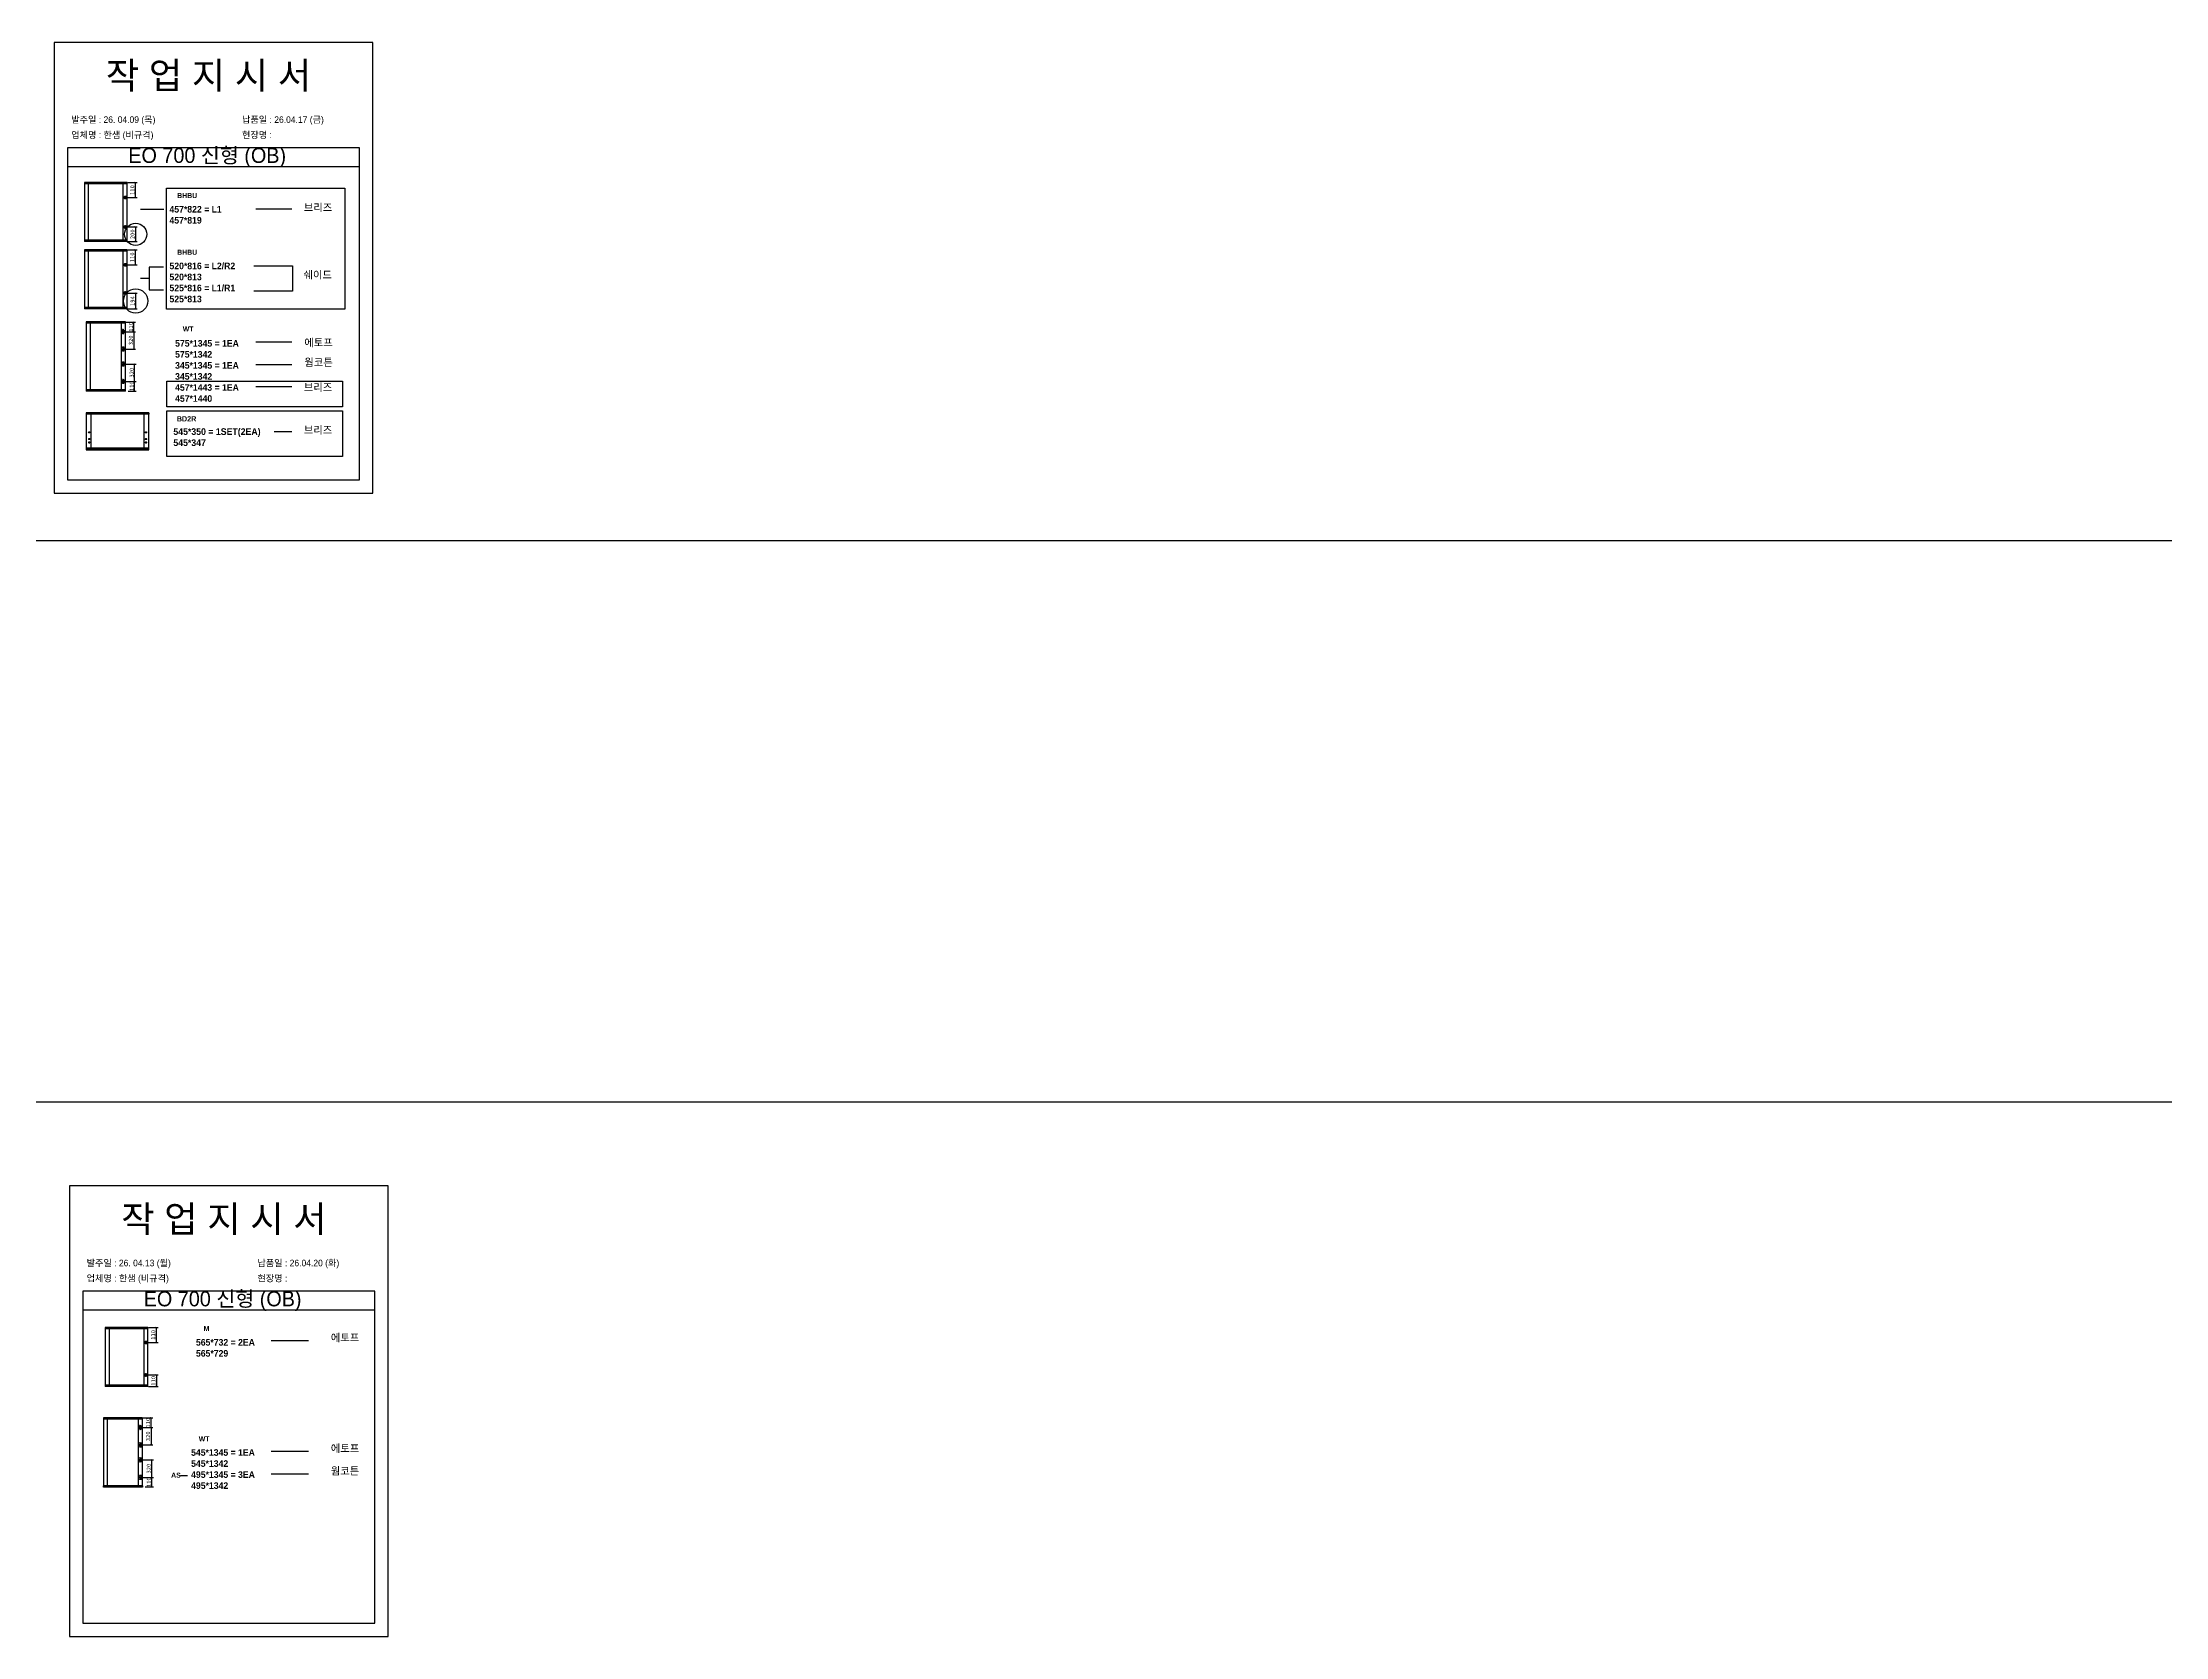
# Model space of a CAD drawing. Header units: millimetres. Extents: x -44117 to 256353, y -2095463 to 65325.
# Drawn here: x 115021 to 127829, y -866264 to -856643 of the extents above; entities that cross this region are included whole.
import ezdxf

# ---------------------------------------------------------------- set-up
doc = ezdxf.new("R2010")
doc.units = ezdxf.units.MM
doc.header["$LTSCALE"] = 10
doc.layers.add('Layer1', color=7, linetype='Continuous', lineweight=70)
doc.styles.add('MtX_Gulim', font='')
doc.styles.get('MtX_Gulim').set_extended_font_data('Gulim', bold=True)
doc.dimstyles.new('ISO-25', dxfattribs={"dimtxt": 2.5, "dimasz": 2.5, "dimexe": 1, "dimexo": 1, "dimtad": 1, "dimtxsty": 'Standard', "dimblk": 'ARCHTICK', "dimcen": 2.5, "dimadec": 0, "dimazin": 0, "dimtfac": 1, "dimtmove": 0, "dimatfit": 3, "dimfxl": 0, "dimarcsym": 0})

# ---------------------------------------------------------------- blocks, each defined once
blk = doc.blocks.new('_ArchTick')
at = {"color": 0, "linetype": 'ByBlock', "const_width": 0.15}
blk.add_lwpolyline([(-0.5, -0.5), (0.5, 0.5)], dxfattribs=at)
blk = doc.blocks.new('*D5595')
at = {"color": 0, "lineweight": -2}
for p, q in [((115535, -857488), (115592, -857488)), ((115582, -857579), (115582, -857488)), ((115535, -857579), (115592, -857579))]:
    blk.add_line(p, q, dxfattribs=at)
at = {"layer": 'Defpoints', "color": 0}
for p in [(115520, -857488), (115582, -857488), (115520, -857579)]:
    blk.add_point(p, dxfattribs=at)
at = {"color": 0, "lineweight": -2, "xscale": 10, "yscale": 10, "zscale": 10}
for p, rotation in [((115582, -857488), 90), ((115582, -857579), 270)]:
    blk.add_blockref('_ArchTick', p, dxfattribs=dict(at, rotation=rotation))
at = {"color": 0, "insert": (115563, -857534), "char_height": 25, "attachment_point": 5, "rotation": 90}
blk.add_mtext('110', dxfattribs=at)
blk = doc.blocks.new('*D5596')
at = {"color": 0, "lineweight": -2}
for p, q in [((115535, -857757), (115593, -857757)), ((115583, -857757), (115583, -857845)), ((115535, -857845), (115593, -857845))]:
    blk.add_line(p, q, dxfattribs=at)
at = {"layer": 'Defpoints', "color": 0}
for p in [(115520, -857757), (115520, -857845), (115583, -857845)]:
    blk.add_point(p, dxfattribs=at)
at = {"color": 0, "lineweight": -2, "xscale": 10, "yscale": 10, "zscale": 10}
for p, rotation in [((115583, -857757), 90), ((115583, -857845), 270)]:
    blk.add_blockref('_ArchTick', p, dxfattribs=dict(at, rotation=rotation))
at = {"color": 0, "insert": (115564, -857801), "char_height": 25, "attachment_point": 5, "rotation": 90}
blk.add_mtext('200', dxfattribs=at)
blk = doc.blocks.new('*D5597')
at = {"color": 0, "lineweight": -2}
for p, q in [((115535, -857895), (115592, -857895)), ((115582, -857985), (115582, -857895)), ((115535, -857985), (115592, -857985))]:
    blk.add_line(p, q, dxfattribs=at)
at = {"layer": 'Defpoints', "color": 0}
for p in [(115520, -857895), (115582, -857895), (115520, -857985)]:
    blk.add_point(p, dxfattribs=at)
at = {"color": 0, "lineweight": -2, "xscale": 10, "yscale": 10, "zscale": 10}
for p, rotation in [((115582, -857895), 90), ((115582, -857985), 270)]:
    blk.add_blockref('_ArchTick', p, dxfattribs=dict(at, rotation=rotation))
at = {"color": 0, "insert": (115563, -857940), "char_height": 25, "attachment_point": 5, "rotation": 90}
blk.add_mtext('110', dxfattribs=at)
blk = doc.blocks.new('*D5598')
at = {"color": 0, "lineweight": -2}
for p, q in [((115535, -858156), (115593, -858156)), ((115583, -858156), (115583, -858251)), ((115535, -858251), (115593, -858251))]:
    blk.add_line(p, q, dxfattribs=at)
at = {"layer": 'Defpoints', "color": 0}
for p in [(115520, -858156), (115520, -858251), (115583, -858251)]:
    blk.add_point(p, dxfattribs=at)
at = {"color": 0, "lineweight": -2, "xscale": 10, "yscale": 10, "zscale": 10}
for p, rotation in [((115583, -858156), 90), ((115583, -858251), 270)]:
    blk.add_blockref('_ArchTick', p, dxfattribs=dict(at, rotation=rotation))
at = {"color": 0, "insert": (115564, -858204), "char_height": 25, "attachment_point": 5, "rotation": 90}
blk.add_mtext('194', dxfattribs=at)
blk = doc.blocks.new('*D5599')
at = {"color": 0, "lineweight": -2}
for p, q in [((115525, -858331), (115583, -858331)), ((115525, -858389), (115583, -858389)), ((115573, -858389), (115573, -858331))]:
    blk.add_line(p, q, dxfattribs=at)
at = {"layer": 'Defpoints', "color": 0}
for p in [(115510, -858331), (115510, -858389), (115573, -858331)]:
    blk.add_point(p, dxfattribs=at)
at = {"color": 0, "lineweight": -2, "xscale": 10, "yscale": 10, "zscale": 10}
for p, rotation in [((115573, -858331), 90), ((115573, -858389), 270)]:
    blk.add_blockref('_ArchTick', p, dxfattribs=dict(at, rotation=rotation))
at = {"color": 0, "insert": (115554, -858360), "char_height": 25, "attachment_point": 5, "rotation": 90}
blk.add_mtext('110', dxfattribs=at)
blk = doc.blocks.new('*D5600')
at = {"color": 0, "lineweight": -2}
for p, q in [((115525, -858689), (115587, -858689)), ((115537, -858748), (115587, -858748)), ((115577, -858748), (115577, -858689))]:
    blk.add_line(p, q, dxfattribs=at)
at = {"layer": 'Defpoints', "color": 0}
for p in [(115510, -858689), (115522, -858748), (115577, -858689)]:
    blk.add_point(p, dxfattribs=at)
at = {"color": 0, "lineweight": -2, "xscale": 10, "yscale": 10, "zscale": 10}
for p, rotation in [((115577, -858689), 90), ((115577, -858748), 270)]:
    blk.add_blockref('_ArchTick', p, dxfattribs=dict(at, rotation=rotation))
at = {"color": 0, "insert": (115559, -858718), "char_height": 25, "attachment_point": 5, "rotation": 90}
blk.add_mtext('110', dxfattribs=at)
blk = doc.blocks.new('*D5601')
at = {"color": 0, "lineweight": -2}
for p, q in [((115525, -858584), (115587, -858584)), ((115577, -858689), (115577, -858584)), ((115525, -858689), (115587, -858689))]:
    blk.add_line(p, q, dxfattribs=at)
at = {"layer": 'Defpoints', "color": 0}
for p in [(115510, -858584), (115577, -858584), (115510, -858689)]:
    blk.add_point(p, dxfattribs=at)
at = {"color": 0, "lineweight": -2, "xscale": 10, "yscale": 10, "zscale": 10}
for p, rotation in [((115577, -858584), 90), ((115577, -858689), 270)]:
    blk.add_blockref('_ArchTick', p, dxfattribs=dict(at, rotation=rotation))
at = {"color": 0, "insert": (115559, -858636), "char_height": 25, "attachment_point": 5, "rotation": 90}
blk.add_mtext('320', dxfattribs=at)
blk = doc.blocks.new('*D5602')
at = {"color": 0, "lineweight": -2}
for p, q in [((115525, -858389), (115583, -858389)), ((115573, -858389), (115573, -858494)), ((115525, -858494), (115583, -858494))]:
    blk.add_line(p, q, dxfattribs=at)
at = {"layer": 'Defpoints', "color": 0}
for p in [(115510, -858389), (115510, -858494), (115573, -858494)]:
    blk.add_point(p, dxfattribs=at)
at = {"color": 0, "lineweight": -2, "xscale": 10, "yscale": 10, "zscale": 10}
for p, rotation in [((115573, -858389), 90), ((115573, -858494), 270)]:
    blk.add_blockref('_ArchTick', p, dxfattribs=dict(at, rotation=rotation))
at = {"color": 0, "insert": (115554, -858441), "char_height": 25, "attachment_point": 5, "rotation": 90}
blk.add_mtext('320', dxfattribs=at)
blk = doc.blocks.new('*D5619')
at = {"color": 0, "lineweight": -2}
for p, q in [((115660, -864398), (115718, -864398)), ((115708, -864489), (115708, -864398)), ((115660, -864489), (115718, -864489))]:
    blk.add_line(p, q, dxfattribs=at)
at = {"layer": 'Defpoints', "color": 0}
for p in [(115645, -864398), (115708, -864398), (115645, -864489)]:
    blk.add_point(p, dxfattribs=at)
at = {"color": 0, "lineweight": -2, "xscale": 10, "yscale": 10, "zscale": 10}
for p, rotation in [((115708, -864398), 90), ((115708, -864489), 270)]:
    blk.add_blockref('_ArchTick', p, dxfattribs=dict(at, rotation=rotation))
at = {"color": 0, "insert": (115689, -864443), "char_height": 25, "attachment_point": 5, "rotation": 90}
blk.add_mtext('110', dxfattribs=at)
blk = doc.blocks.new('*D5620')
at = {"color": 0, "lineweight": -2}
for p, q in [((115660, -864685), (115719, -864685)), ((115709, -864685), (115709, -864755)), ((115660, -864755), (115719, -864755))]:
    blk.add_line(p, q, dxfattribs=at)
at = {"layer": 'Defpoints', "color": 0}
for p in [(115645, -864685), (115645, -864755), (115709, -864755)]:
    blk.add_point(p, dxfattribs=at)
at = {"color": 0, "lineweight": -2, "xscale": 10, "yscale": 10, "zscale": 10}
for p, rotation in [((115709, -864685), 90), ((115709, -864755), 270)]:
    blk.add_blockref('_ArchTick', p, dxfattribs=dict(at, rotation=rotation))
at = {"color": 0, "insert": (115690, -864720), "char_height": 25, "attachment_point": 5, "rotation": 90}
blk.add_mtext('110', dxfattribs=at)
blk = doc.blocks.new('*D5621')
at = {"color": 0, "lineweight": -2}
for p, q in [((115628, -864944), (115686, -864944)), ((115676, -865002), (115676, -864944)), ((115628, -865002), (115686, -865002))]:
    blk.add_line(p, q, dxfattribs=at)
at = {"layer": 'Defpoints', "color": 0}
for p in [(115613, -864944), (115676, -864944), (115613, -865002)]:
    blk.add_point(p, dxfattribs=at)
at = {"color": 0, "lineweight": -2, "xscale": 10, "yscale": 10, "zscale": 10}
for p, rotation in [((115676, -864944), 90), ((115676, -865002), 270)]:
    blk.add_blockref('_ArchTick', p, dxfattribs=dict(at, rotation=rotation))
at = {"color": 0, "insert": (115658, -864973), "char_height": 25, "attachment_point": 5, "rotation": 90}
blk.add_mtext('110', dxfattribs=at)
blk = doc.blocks.new('*D5622')
at = {"color": 0, "lineweight": -2}
for p, q in [((115628, -865303), (115691, -865303)), ((115681, -865361), (115681, -865303)), ((115640, -865361), (115691, -865361))]:
    blk.add_line(p, q, dxfattribs=at)
at = {"layer": 'Defpoints', "color": 0}
for p in [(115613, -865303), (115681, -865303), (115625, -865361)]:
    blk.add_point(p, dxfattribs=at)
at = {"color": 0, "lineweight": -2, "xscale": 10, "yscale": 10, "zscale": 10}
for p, rotation in [((115681, -865303), 90), ((115681, -865361), 270)]:
    blk.add_blockref('_ArchTick', p, dxfattribs=dict(at, rotation=rotation))
at = {"color": 0, "insert": (115662, -865332), "char_height": 25, "attachment_point": 5, "rotation": 90}
blk.add_mtext('110', dxfattribs=at)
blk = doc.blocks.new('*D5623')
at = {"color": 0, "lineweight": -2}
for p, q in [((115628, -865198), (115691, -865198)), ((115681, -865303), (115681, -865198)), ((115628, -865303), (115691, -865303))]:
    blk.add_line(p, q, dxfattribs=at)
at = {"layer": 'Defpoints', "color": 0}
for p in [(115613, -865198), (115681, -865198), (115613, -865303)]:
    blk.add_point(p, dxfattribs=at)
at = {"color": 0, "lineweight": -2, "xscale": 10, "yscale": 10, "zscale": 10}
for p, rotation in [((115681, -865198), 90), ((115681, -865303), 270)]:
    blk.add_blockref('_ArchTick', p, dxfattribs=dict(at, rotation=rotation))
at = {"color": 0, "insert": (115662, -865250), "char_height": 25, "attachment_point": 5, "rotation": 90}
blk.add_mtext('320', dxfattribs=at)
blk = doc.blocks.new('*D5624')
at = {"color": 0, "lineweight": -2}
for p, q in [((115628, -865002), (115686, -865002)), ((115676, -865002), (115676, -865107)), ((115628, -865107), (115686, -865107))]:
    blk.add_line(p, q, dxfattribs=at)
at = {"layer": 'Defpoints', "color": 0}
for p in [(115613, -865002), (115613, -865107), (115676, -865107)]:
    blk.add_point(p, dxfattribs=at)
at = {"color": 0, "lineweight": -2, "xscale": 10, "yscale": 10, "zscale": 10}
for p, rotation in [((115676, -865002), 90), ((115676, -865107), 270)]:
    blk.add_blockref('_ArchTick', p, dxfattribs=dict(at, rotation=rotation))
at = {"color": 0, "insert": (115658, -865055), "char_height": 25, "attachment_point": 5, "rotation": 90}
blk.add_mtext('320', dxfattribs=at)

msp = doc.modelspace()

# ---------------------------------------------------------------- linework, layer by layer
for p, q in [((116934.13142, -857278.91708), (115171.20781, -857278.91708)), ((116934.13142, -857393.39264), (115171.20781, -857393.39264)), ((115274.23477, -857488.58899), (115274.23477, -857844.84537)), ((115531.09582, -857489.05033), (115274.23477, -857489.05033)), ((115531.09582, -857496.02168), (115274.23477, -857496.02168)), ((115530.83952, -857488.3327), (115274.49107, -857488.3327)), ((115297.04543, -857495.50908), (115297.04543, -857837.41269)), ((115508.02886, -857837.41269), (115508.02886, -857496.02168)), ((115529.81433, -857496.02168), (115529.81433, -857488.3327)), ((115531.09582, -857844.84537), (115531.09582, -857488.58899)), ((115752.98601, -857651.37062), (115612.15707, -857651.37062)), ((116524.77061, -857649.47137), (116307.96321, -857649.47137)), ((115531.09582, -857837.41269), (115274.23477, -857837.41269)), ((115531.09582, -857844.38404), (115274.23477, -857844.38404)), ((115274.23477, -857894.98108), (115274.23477, -858251.23745)), ((115531.09582, -857895.44241), (115274.23477, -857895.44241)), ((115531.09582, -857902.41376), (115274.23477, -857902.41376)), ((115530.83952, -857845.10168), (115274.49107, -857845.10168)), ((115530.83952, -857894.72478), (115274.49107, -857894.72478)), ((115275.51627, -857845.10168), (115275.51627, -857837.41269)), ((115297.04543, -857901.90116), (115297.04543, -858243.80477)), ((115508.02886, -858243.80477), (115508.02886, -857902.41376)), ((115529.81433, -857837.41269), (115529.81433, -857845.10168)), ((115529.81433, -857902.41376), (115529.81433, -857894.72478)), ((115531.09582, -858251.23745), (115531.09582, -857894.98108)), ((115664.46496, -858067.82191), (115612.15707, -858067.82191)), ((115531.09582, -858243.80477), (115274.23477, -858243.80477)), ((115531.09582, -858250.77612), (115274.23477, -858250.77612)), ((115530.83952, -858251.49376), (115274.49107, -858251.49376)), ((115275.51627, -858251.49376), (115275.51627, -858243.80477)), ((115529.81433, -858243.80477), (115529.81433, -858251.49376)), ((115284.58936, -858330.19659), (115284.58936, -858747.40445)), ((115521.58293, -858330.6759), (115284.58936, -858330.6759)), ((115521.58293, -858337.91885), (115284.58936, -858337.91885)), ((115521.31664, -858329.93031), (115284.85564, -858329.93031)), ((115285.92078, -858329.93031), (115285.92078, -858337.91885)), ((115308.28872, -858337.38628), (115308.28872, -858739.6822)), ((115495.3418, -858388.51299), (115524.39098, -858388.51299)), ((115497.61729, -858739.6822), (115497.61729, -858337.91885)), ((115507.20354, -858376.53016), (115502.94298, -858376.53016)), ((115507.20354, -858400.4958), (115502.94298, -858400.4958)), ((115505.07326, -858374.39988), (115505.07326, -858378.66044)), ((115505.07326, -858398.36553), (115505.07326, -858402.62608)), ((115509.86639, -858403.03758), (115509.86639, -858373.9884)), ((115520.2515, -858337.91885), (115520.2515, -858329.93031)), ((115521.58293, -858747.40445), (115521.58293, -858330.19659)), ((115495.3418, -858493.69553), (115524.39098, -858493.69553)), ((115507.20354, -858481.7127), (115502.94298, -858481.7127)), ((115507.20354, -858505.67834), (115502.94298, -858505.67834)), ((115505.07326, -858479.58242), (115505.07326, -858483.84298)), ((115505.07326, -858503.54806), (115505.07326, -858507.80862)), ((115509.86639, -858479.17094), (115509.86639, -858508.22012)), ((116524.77061, -858452.03914), (116307.96321, -858452.03914)), ((115495.3418, -858583.90553), (115524.39098, -858583.90553)), ((115507.20354, -858571.9227), (115502.94298, -858571.9227)), ((115507.20354, -858595.88834), (115502.94298, -858595.88834)), ((115507.20354, -858677.10522), (115502.94298, -858677.10522)), ((115505.07326, -858569.79242), (115505.07326, -858574.05298)), ((115505.07326, -858593.75806), (115505.07326, -858598.01862)), ((115505.07326, -858674.97494), (115505.07326, -858679.2355)), ((115509.86639, -858569.38094), (115509.86639, -858598.43011)), ((115509.86639, -858674.56346), (115509.86639, -858703.61264)), ((116524.77061, -858588.97014), (116307.96321, -858588.97014)), ((115521.58293, -858739.6822), (115284.58936, -858739.6822)), ((115521.58293, -858746.92515), (115284.58936, -858746.92515)), ((115521.31664, -858747.67075), (115284.85564, -858747.67075)), ((115285.92078, -858747.67075), (115285.92078, -858739.6822)), ((115495.3418, -858689.08806), (115524.39098, -858689.08806)), ((115507.20354, -858701.07086), (115502.94298, -858701.07086)), ((115505.07326, -858698.94059), (115505.07326, -858703.20114)), ((115520.2515, -858739.6822), (115520.2515, -858747.67075)), ((116524.77061, -858722.09749), (116307.96321, -858722.09749)), ((115284.59783, -858878.35282), (115284.59783, -859100.62365)), ((115663.54092, -858878.92601), (115284.59783, -858878.92601)), ((115663.54092, -858887.58757), (115284.59783, -858887.58757)), ((115663.22249, -858878.03438), (115284.91627, -858878.03438)), ((115286.19003, -858878.03438), (115286.19003, -858887.58757)), ((115313.25739, -858887.58757), (115313.25739, -859091.3889)), ((115634.88136, -859091.3889), (115634.88136, -858887.58757)), ((115661.94873, -858878.03438), (115661.94873, -858887.58757)), ((115663.54092, -859100.62365), (115663.54092, -858878.35282)), ((115308.00314, -858996.4939), (115297.49463, -858996.4939)), ((115308.00314, -859037.25417), (115297.49463, -859037.25417)), ((115308.00314, -859057.6343), (115297.49463, -859057.6343)), ((115302.74889, -858991.23965), (115302.74889, -859001.74815)), ((115302.74889, -859031.99991), (115302.74889, -859042.50842)), ((115302.74889, -859052.38005), (115302.74889, -859062.88855)), ((115640.13562, -858996.4939), (115650.64412, -858996.4939)), ((115640.13562, -859037.25417), (115650.64412, -859037.25417)), ((115640.13562, -859057.6343), (115650.64412, -859057.6343)), ((115645.38987, -858991.23965), (115645.38987, -859001.74815)), ((115645.38987, -859031.99991), (115645.38987, -859042.50842)), ((115645.38987, -859052.38005), (115645.38987, -859062.88855)), ((116525.42864, -858993.50614), (116418.92676, -858993.50614)), ((115663.54092, -859091.3889), (115284.59783, -859091.3889)), ((115663.54092, -859100.05045), (115284.59783, -859100.05045)), ((115284.91627, -859100.94208), (115663.22249, -859100.94208)), ((115286.19003, -859091.3889), (115286.19003, -859100.94208)), ((115661.94873, -859100.94208), (115661.94873, -859091.3889)), ((117027.04078, -864179.13065), (115264.11717, -864179.13065)), ((117027.04078, -864293.60621), (115264.11717, -864293.60621)), ((115399.65637, -864398.36561), (115399.65637, -864754.62198)), ((115656.51743, -864398.82694), (115399.65637, -864398.82694)), ((115656.51743, -864405.79829), (115399.65637, -864405.79829)), ((115656.26113, -864398.10931), (115399.91267, -864398.10931)), ((115422.46703, -864405.28569), (115422.46703, -864747.1893)), ((115633.45047, -864747.1893), (115633.45047, -864405.79829)), ((115655.23593, -864405.79829), (115655.23593, -864398.10931)), ((115656.51743, -864754.62198), (115656.51743, -864398.36561)), ((116400.71169, -864476.94014), (116626.03799, -864476.94014)), ((115656.51743, -864747.1893), (115399.65637, -864747.1893)), ((115656.51743, -864754.16065), (115399.65637, -864754.16065)), ((115656.26113, -864754.87829), (115399.91267, -864754.87829)), ((115400.93787, -864754.87829), (115400.93787, -864747.1893)), ((115655.23593, -864747.1893), (115655.23593, -864754.87829)), ((115388.21574, -864943.83563), (115388.21574, -865361.04349)), ((115625.20931, -864944.31494), (115388.21574, -864944.31494)), ((115625.20931, -864951.55789), (115388.21574, -864951.55789)), ((115624.94302, -864943.56935), (115388.48203, -864943.56935)), ((115389.54717, -864943.56935), (115389.54717, -864951.55789)), ((115411.9151, -864951.02532), (115411.9151, -865353.32124)), ((115601.24367, -865353.32124), (115601.24367, -864951.55789)), ((115623.87788, -864951.55789), (115623.87788, -864943.56935)), ((115625.20931, -865361.04349), (115625.20931, -864943.83563)), ((115598.96818, -865002.15203), (115628.01736, -865002.15203)), ((115610.82992, -864990.1692), (115606.56937, -864990.1692)), ((115610.82992, -865014.13485), (115606.56937, -865014.13485)), ((115608.69965, -864988.03893), (115608.69965, -864992.29948)), ((115608.69965, -865012.00457), (115608.69965, -865016.26513)), ((115613.49277, -865016.67662), (115613.49277, -864987.62744)), ((115598.96818, -865107.33457), (115628.01736, -865107.33457)), ((115598.96818, -865197.54457), (115628.01736, -865197.54457)), ((115610.82992, -865095.35174), (115606.56937, -865095.35174)), ((115610.82992, -865119.31738), (115606.56937, -865119.31738)), ((115610.82992, -865185.56174), (115606.56937, -865185.56174)), ((115610.82992, -865209.52738), (115606.56937, -865209.52738)), ((115608.69965, -865093.22146), (115608.69965, -865097.48202)), ((115608.69965, -865117.18711), (115608.69965, -865121.44766)), ((115608.69965, -865183.43146), (115608.69965, -865187.69202)), ((115608.69965, -865207.3971), (115608.69965, -865211.65766)), ((115613.49277, -865092.80998), (115613.49277, -865121.85916)), ((115613.49277, -865183.01998), (115613.49277, -865212.06916)), ((116400.71169, -865145.05519), (116626.03799, -865145.05519)), ((115598.96818, -865302.7271), (115628.01736, -865302.7271)), ((115610.82992, -865290.74426), (115606.56937, -865290.74426)), ((115610.82992, -865314.70991), (115606.56937, -865314.70991)), ((115608.69965, -865288.61399), (115608.69965, -865292.87454)), ((115608.69965, -865312.57963), (115608.69965, -865316.84019)), ((115613.49277, -865288.20251), (115613.49277, -865317.25168)), ((115896.20439, -865294.21355), (115854.30754, -865294.21355)), ((116400.71169, -865281.35959), (116626.03799, -865281.35959)), ((115625.20931, -865353.32124), (115388.21574, -865353.32124)), ((115625.20931, -865360.56419), (115388.21574, -865360.56419)), ((115624.94302, -865361.30979), (115388.48203, -865361.30979)), ((115389.54717, -865361.30979), (115389.54717, -865353.32124)), ((115623.87788, -865353.32124), (115623.87788, -865361.30979))]:
    msp.add_line(p, q)
at = {"color": 1}
for p, q in [((104260.77588, -859648.41211), (196529.92274, -859648.41211)), ((104260.77588, -859648.41211), (196529.92274, -859648.41211)), ((106472.62401, -859648.41211), (198741.77087, -859648.41211)), ((106472.62401, -859648.41211), (198741.77087, -859648.41211)), ((104260.77588, -863035.78063), (196529.92274, -863035.78063)), ((104260.77588, -863035.78063), (196529.92274, -863035.78063)), ((106472.62401, -863035.78063), (198741.77087, -863035.78063)), ((106472.62401, -863035.78063), (198741.77087, -863035.78063))]:
    msp.add_line(p, q, dxfattribs=at)
for points in [[(115091.07492, -859363.32272), (117014.26431, -859363.32272), (117014.26431, -856643.38344), (115091.07492, -856643.38344)], [(115768.57778, -857522.61273), (116844.91324, -857522.61273), (116844.91324, -858252.91137), (115768.57778, -858252.91137)], [(115770.5566, -858686.5395), (116831.41522, -858686.5395), (116831.41522, -858841.71979), (115770.5566, -858841.71979)], [(115770.47339, -858866.58252), (116830.73769, -858866.58252), (116830.73769, -859142.34633), (115770.47339, -859142.34633)], [(115183.98428, -866263.53629), (117107.17367, -866263.53629), (117107.17367, -863543.59701), (115183.98428, -863543.59701)]]:
    msp.add_lwpolyline(points, close=True)
for points in [[(115171.20781, -857278.91708), (115171.20781, -859283.18983), (116934.13142, -859283.18983), (116934.13142, -857278.91708)], [(115750.97417, -857999.41928), (115664.46496, -857999.41928), (115664.46496, -858136.22453), (115750.97417, -858136.22453)], [(116296.55229, -857991.79885), (116528.57425, -857991.79885), (116528.57425, -858143.9444), (116296.55229, -858143.9444)], [(115264.11717, -864179.13065), (115264.11717, -866183.40339), (117027.04078, -866183.40339), (117027.04078, -864179.13065)]]:
    msp.add_lwpolyline(points)
for centre, radius in [((115583.12361, -857801.20063), 67.44892), ((115583.12361, -858203.56902), 73.48445)]:
    msp.add_circle(centre, radius, dxfattribs=at)
for centre, radius in [((115509.86639, -858388.51299), 9.31997), ((115505.07326, -858376.53016), 0.85211), ((115505.07326, -858400.4958), 0.85211), ((115509.86639, -858493.69553), 9.31997), ((115505.07326, -858481.7127), 0.85211), ((115505.07326, -858505.67834), 0.85211), ((115509.86639, -858583.90553), 9.31997), ((115509.86639, -858689.08806), 9.31997), ((115505.07326, -858571.9227), 0.85211), ((115505.07326, -858595.88834), 0.85211), ((115505.07326, -858677.10522), 0.85211), ((115505.07326, -858701.07086), 0.85211), ((115302.74889, -858996.4939), 3.1844), ((115302.74889, -859037.25417), 3.1844), ((115302.74889, -859057.6343), 3.1844), ((115645.38987, -858996.4939), 3.1844), ((115645.38987, -859037.25417), 3.1844), ((115645.38987, -859057.6343), 3.1844), ((115613.49277, -865002.15203), 9.31997), ((115608.69965, -864990.1692), 0.85211), ((115608.69965, -865014.13485), 0.85211), ((115613.49277, -865107.33457), 9.31997), ((115613.49277, -865197.54457), 9.31997), ((115608.69965, -865095.35174), 0.85211), ((115608.69965, -865119.31738), 0.85211), ((115608.69965, -865185.56174), 0.85211), ((115608.69965, -865209.52738), 0.85211), ((115613.49277, -865302.7271), 9.31997), ((115608.69965, -865290.74426), 0.85211), ((115608.69965, -865314.70991), 0.85211)]:
    msp.add_circle(centre, radius)
for centre, radius, start, end in [((115530.83952, -857488.58899), 0.2563, 0, 90), ((115274.49107, -857844.84538), 0.2563, 180, 270), ((115530.83952, -857844.84538), 0.2563, 270, 0), ((115530.83952, -857894.98108), 0.2563, 0, 90), ((115274.49107, -858251.23746), 0.2563, 180, 270), ((115530.83952, -858251.23746), 0.2563, 270, 0), ((115284.85564, -858330.19659), 0.26628, 90, 180), ((115521.31664, -858330.19659), 0.26628, 0, 90), ((115284.85564, -858747.40446), 0.26628, 180, 270), ((115521.31664, -858747.40446), 0.26628, 270, 0), ((115284.91627, -858878.35282), 0.31844, 90, 180), ((115663.22249, -858878.35282), 0.31844, 0, 90), ((115284.91627, -859100.62365), 0.31844, 180, 270), ((115663.22249, -859100.62365), 0.31844, 270, 0), ((115656.26113, -864398.36561), 0.2563, 0, 90), ((115399.91267, -864754.62199), 0.2563, 180, 270), ((115656.26113, -864754.62199), 0.2563, 270, 0), ((115388.48203, -864943.83563), 0.26628, 90, 180), ((115624.94302, -864943.83563), 0.26628, 0, 90), ((115388.48203, -865361.0435), 0.26628, 180, 270), ((115624.94302, -865361.0435), 0.26628, 270, 0)]:
    msp.add_arc(centre, radius, start, end)
at = {"layer": 'Layer1'}
for p, q in [((115520.01073, -857569.48201), (115520.01073, -857588.37443)), ((115520.01073, -857766.74579), (115520.01073, -857747.85336)), ((115520.01073, -857975.87409), (115520.01073, -857994.76651)), ((115520.01073, -858165.0905), (115520.01073, -858146.19808)), ((115645.43233, -864479.25862), (115645.43233, -864498.15104)), ((115645.43233, -864694.62897), (115645.43233, -864675.73655))]:
    msp.add_line(p, q, dxfattribs=at)
for points in [[(115529.45694, -857578.92822), (115510.56452, -857578.92822)], [(115529.45694, -857757.29958), (115510.56452, -857757.29958)], [(115529.45694, -857985.3203), (115510.56452, -857985.3203)], [(115529.45694, -858155.64429), (115510.56452, -858155.64429)], [(115654.87854, -864488.70483), (115635.98612, -864488.70483)], [(115654.87854, -864685.18276), (115635.98612, -864685.18276)]]:
    msp.add_lwpolyline(points, close=True, dxfattribs=at)
for centre in [(115520.01073, -857578.92822), (115520.01073, -857757.29958), (115520.01073, -857985.3203), (115520.01073, -858155.64429), (115645.43233, -864488.70483), (115645.43233, -864685.18276)]:
    msp.add_circle(centre, 6.29747, dxfattribs=at)

# ---------------------------------------------------------------- texts
at = {"linetype": 'Continuous', "style": 'MtX_Gulim'}
for s, height, p in [('BHBU', 30.315933, (115833.38454, -857582.54983)), ('BHBU', 30.315933, (115833.38454, -857924.56297)), ('WT', 30.315933, (115867.29467, -858387.50499)), ('BD2R', 31.421769, (115831.16773, -858930.54503)), ('M', 30.31593, (115993.07461, -864420.49727)), ('WT', 30.315933, (115963.85432, -865085.41027))]:
    msp.add_text(s, height=height, dxfattribs=at).set_placement(p)
at = {"color": 1, "linetype": 'Continuous', "style": 'MtX_Gulim'}
msp.add_text('AS', height=30.315933, dxfattribs=at).set_placement((115797.04852, -865304.66423))
at = {"attachment_point": 1}
for s, width, gutter_width, heights, insert, char_height in [('{\\fGulim|b0|i0|c129|p50;작 업 지 시 서}', 3786.0728481, 14.30944, [-178.40505], (115403.37181, -856762.62406), 160.2657825), ('\\pt11;{\\fGulim|b0|i0|c129|p50;발주일 : 26. 04.09 (목)}', 3786.0728481, 14.30944, [39.49878], (115194.52892, -857089.36777), 39.2651167), ('{\\fGulim|b0|i0|c129|p50;납품일 : 26.04.17 (금)}', 3786.0728481, 14.30944, [40.16974], (116224.78375, -857089.36777), 39.2651167), ('{\\fGulim|b0|i0|c129|p50;업체명 : 한샘 (비규격)}', 3786.0728481, 14.30944, [41.34032], (115194.52892, -857181.69938), 39.2651167), ('{\\fGulim|b0|i0|c129|p50;EO 700 신형 (OB)}', 2155.3243433, 8.14604, [-114.80382], (115538.75547, -857279.20484), 91.2356303), ('{\\fGulim|b0|i0|c129|p50;현장명 : }', 3786.0728481, 14.30944, [-43.81381], (116224.78375, -857181.69938), 39.2651167), ('{\\f굴림|b1|i0|c129|p50;457*822 = L1\\P\\C1;457*819}', 12072.7918459, 155.2668, [-107.68333], (115787.18732, -857630.03043), 39.9257485), ('{\\f굴림|b1|i0|c129|p50;브리즈}', 13746.5878503, 176.7933, [-50.51237], (116597.95964, -857616.95298), 45.4611341), ('{\\f굴림|b1|i0|c129|p50;520*816 = L2/R2\\P\\C1;520*813\\P\\C256;525*816 = L1/R1\\P\\C1;525*813}', 12072.7918459, 155.2668, [-248.16282], (115787.18732, -857972.04357), 39.9257485), ('{\\f굴림|b1|i0|c129|p50;쉐이드}', 13746.5878503, 176.7933, [-50.51237], (116595.9478, -858023.34506), 45.4611341), ('{\\f굴림|b1|i0|c129|p50;575*1345 = 1EA\\P\\C1;575*1342\\P\\C256;345*1345 = 1EA\\P\\C1;345*1342\\P\\C256;457*1443 = 1EA\\P\\C1;457*1440}', 12072.7918459, 155.2668, [374.27749], (115821.09745, -858439.44678), 39.9257485), ('{\\f굴림|b1|i0|c129|p50;웜코튼}', 13746.5878503, 176.7933, [-49.06916], (116600.84339, -858551.31189), 45.4611341), ('{\\f굴림|b1|i0|c129|p50;에토프}', 13746.5878503, 176.7933, [-50.57251], (116600.84339, -858432.01595), 45.4611341), ('{\\f굴림|b1|i0|c129|p50;브리즈}', 13746.5878503, 176.7933, [-50.51237], (116597.95964, -858701.46548), 45.4611341), ('{\\f굴림|b1|i0|c129|p50;545*350 = 1SET(2EA)\\P\\C1;545*347}', 12198.822037, 156.88766, [-113.28997], (115810.34456, -858971.5035), 40.342541), ('{\\f굴림|b1|i0|c129|p50;브리즈}', 13746.5878503, 176.7933, [-50.51237], (116597.95964, -858959.63746), 45.4611341), ('{\\fGulim|b0|i0|c129|p50;작 업 지 시 서}', 3786.0728481, 14.30944, [-178.40505], (115496.28117, -863662.83762), 160.2657825), ('\\pt11;{\\fGulim|b0|i0|c129|p50;발주일 : 26. 04.13 (월)}', 3786.0728481, 14.30944, [39.49878], (115287.43828, -863989.58134), 39.2651167), ('{\\fGulim|b0|i0|c129|p50;납품일 : 26.04.20 (화)}', 3786.0728481, 14.30944, [40.16974], (116317.69311, -863989.58134), 39.2651167), ('{\\fGulim|b0|i0|c129|p50;업체명 : 한샘 (비규격)}', 3786.0728481, 14.30944, [41.34032], (115287.43828, -864081.91295), 39.2651167), ('{\\fGulim|b0|i0|c129|p50;EO 700 신형 (OB)}', 2155.3243433, 8.14604, [-114.80382], (115631.66483, -864179.41841), 91.2356303), ('{\\fGulim|b0|i0|c129|p50;현장명 : }', 3786.0728481, 14.30944, [-43.81381], (116317.69311, -864081.91295), 39.2651167), ('{\\f굴림|b1|i0|c129|p50;에토프}', 13746.5878503, 176.7933, [-50.57251], (116760.46594, -864437.54013), 45.4611341), ('{\\f굴림|b1|i0|c129|p50;565*732 = 2EA\\P\\C1;565*729}', 12072.7918459, 155.2668, [-107.57771], (115946.87739, -864467.97787), 39.9257485), ('{\\f굴림|b1|i0|c129|p50;545*1345 = 1EA\\P\\C1;545*1342\\P\\C256;495*1345 = 3EA\\P\\C1;495*1342}', 12072.7918459, 155.2668, [-240.98041], (115917.6571, -865132.89087), 39.9257485), ('{\\f굴림|b1|i0|c129|p50;에토프}', 13746.5878503, 176.7933, [-50.57251], (116760.46594, -865105.65517), 45.4611341), ('{\\f굴림|b1|i0|c129|p50;웜코튼}', 13746.5878503, 176.7933, [-49.06916], (116760.46594, -865241.95958), 45.4611341)]:
    msp.add_mtext_dynamic_manual_height_columns(s, width=width, gutter_width=gutter_width, heights=heights, dxfattribs=dict(at, insert=insert, char_height=char_height))

# ---------------------------------------------------------------- dimensions: what is measured, and where the dimension line sits
for base, p1, p2, text, picture, middle in [((115582.13006, -857488.3327), (115520.01073, -857578.92822), (115520.01073, -857488.3327), '110', '*D5595', (115563.38006, -857533.63046)), ((115583.12361, -857845.10168), (115520.01073, -857757.29958), (115520.01073, -857845.10168), '200', '*D5596', (115564.37361, -857801.20063)), ((115582.13006, -857894.72478), (115520.01073, -857985.3203), (115520.01073, -857894.72478), '110', '*D5597', (115563.38006, -857940.02254)), ((115583.12361, -858251.49376), (115520.01073, -858155.64429), (115520.01073, -858251.49376), '194', '*D5598', (115564.37361, -858203.56902)), ((115572.79153, -858493.69553), (115509.86639, -858388.51299), (115509.86639, -858493.69553), '320', '*D5602', (115554.04153, -858441.10426)), ((115577.36299, -858583.90553), (115509.86639, -858689.08805), (115509.86639, -858583.90553), '320', '*D5601', (115558.61299, -858636.49679)), ((115577.36299, -858689.08805), (115521.50493, -858747.59275), (115509.86639, -858689.08805), '110', '*D5600', (115558.61299, -858718.3404)), ((115707.55167, -864398.10931), (115645.43233, -864488.70483), (115645.43233, -864398.10931), '110', '*D5619', (115688.80167, -864443.40707)), ((115708.54522, -864754.87829), (115645.43233, -864685.18276), (115645.43233, -864754.87829), '110', '*D5620', (115689.79522, -864720.03053)), ((115676.41791, -865107.33457), (115613.49277, -865002.15203), (115613.49277, -865107.33457), '320', '*D5624', (115657.66791, -865054.7433)), ((115680.98937, -865197.54457), (115613.49277, -865302.7271), (115613.49277, -865197.54457), '320', '*D5623', (115662.23937, -865250.13583)), ((115680.98937, -865302.7271), (115625.13132, -865361.2318), (115613.49277, -865302.7271), '110', '*D5622', (115662.23937, -865331.97945))]:
    dim = msp.add_linear_dim(base=base, p1=p1, p2=p2, angle=90, text=text, dimstyle='ISO-25', override={"dimscale": 10, "dimasz": 1, "dimexo": 1.5, "dimtxsty": 'Standard'})
    dim.commit()
    dim.dimension.update_dxf_attribs({"geometry": picture, "text_midpoint": middle})
for base, p1, p2, picture, middle in [((115572.79153, -858330.6759), (115509.86639, -858388.51299), (115509.86639, -858330.6759), '*D5599', (115572.79153, -858359.59444)), ((115676.41791, -864944.31494), (115613.49277, -865002.15203), (115613.49277, -864944.31494), '*D5621', (115676.41791, -864973.23349))]:
    dim = msp.add_linear_dim(base=base, p1=p1, p2=p2, angle=90, text='110', dimstyle='ISO-25', override={"dimscale": 10, "dimasz": 1, "dimexo": 1.5, "dimtxsty": 'Standard'})
    dim.commit()
    dim.dimension.update_dxf_attribs({"geometry": picture, "text_midpoint": middle, "dimtype": 160})

doc.saveas('drawing.dxf')
